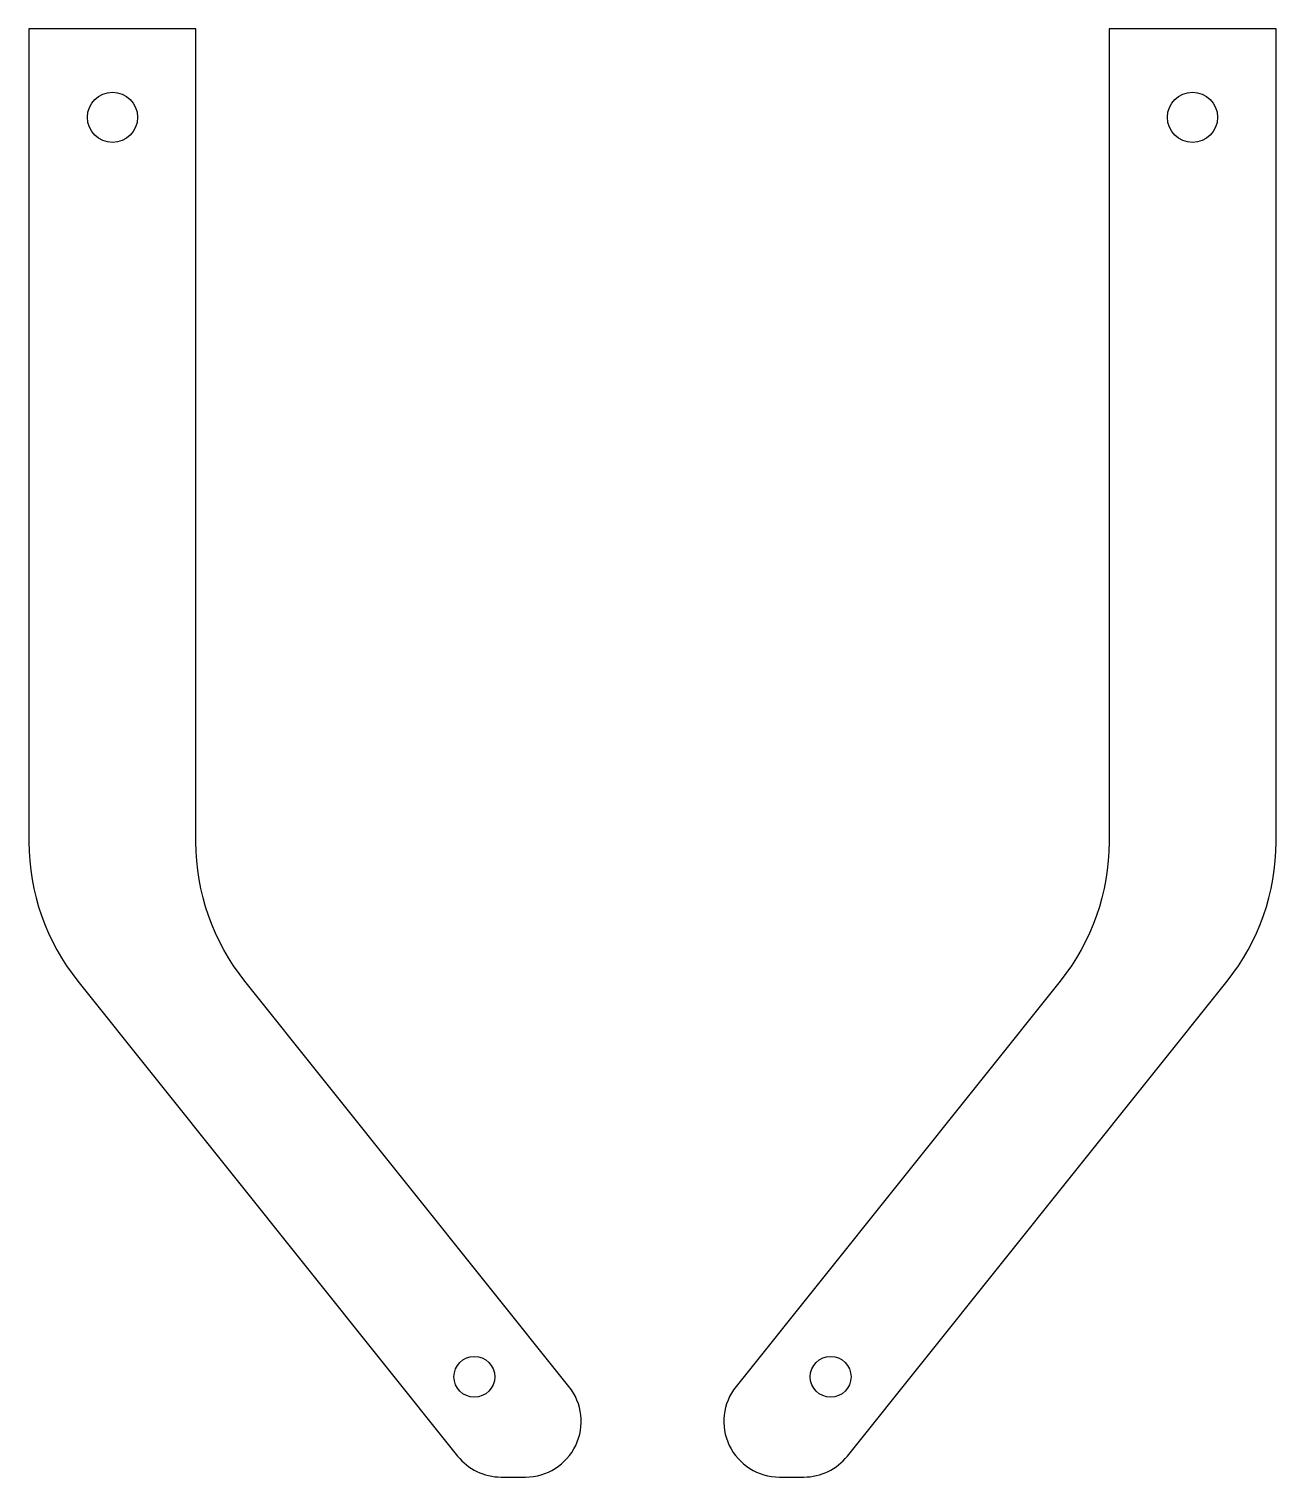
# Model space of a CAD drawing. Header units: millimetres. Extents: x -23 to 111, y -6 to 150.
import ezdxf

# ---------------------------------------------------------------- set-up
doc = ezdxf.new("R2010")
doc.units = ezdxf.units.MM
doc.layers.get('0').update_dxf_attribs({"linetype": 'CONTINUOUS'})

msp = doc.modelspace()

# ---------------------------------------------------------------- linework, layer by layer
for points in [[(-23, 62.42, 0.170304), (-17.74, 47.43), (23.2, -3.75, 0.227838), (27.88, -6), (30.52, -6, 0.62888), (35.2, 3.75), (0.26, 47.43, -0.170304), (-5, 62.42), (-5, 150), (-23, 150)], [(65.2, -3.75), (106.14, 47.43, 0.170304), (111.4, 62.42), (111.4, 150), (93.4, 150), (93.4, 62.42, -0.170304), (88.14, 47.43), (53.2, 3.75, 0.62888), (57.88, -6), (60.52, -6, 0.227838)]]:
    msp.add_lwpolyline(points, format="xyb", close=True)
for centre, radius in [((-14, 140.48), 2.7), ((102.4, 140.48), 2.7), ((25, 4.8), 2.2), ((63.4, 4.8), 2.2)]:
    msp.add_circle(centre, radius)

doc.saveas('drawing.dxf')
